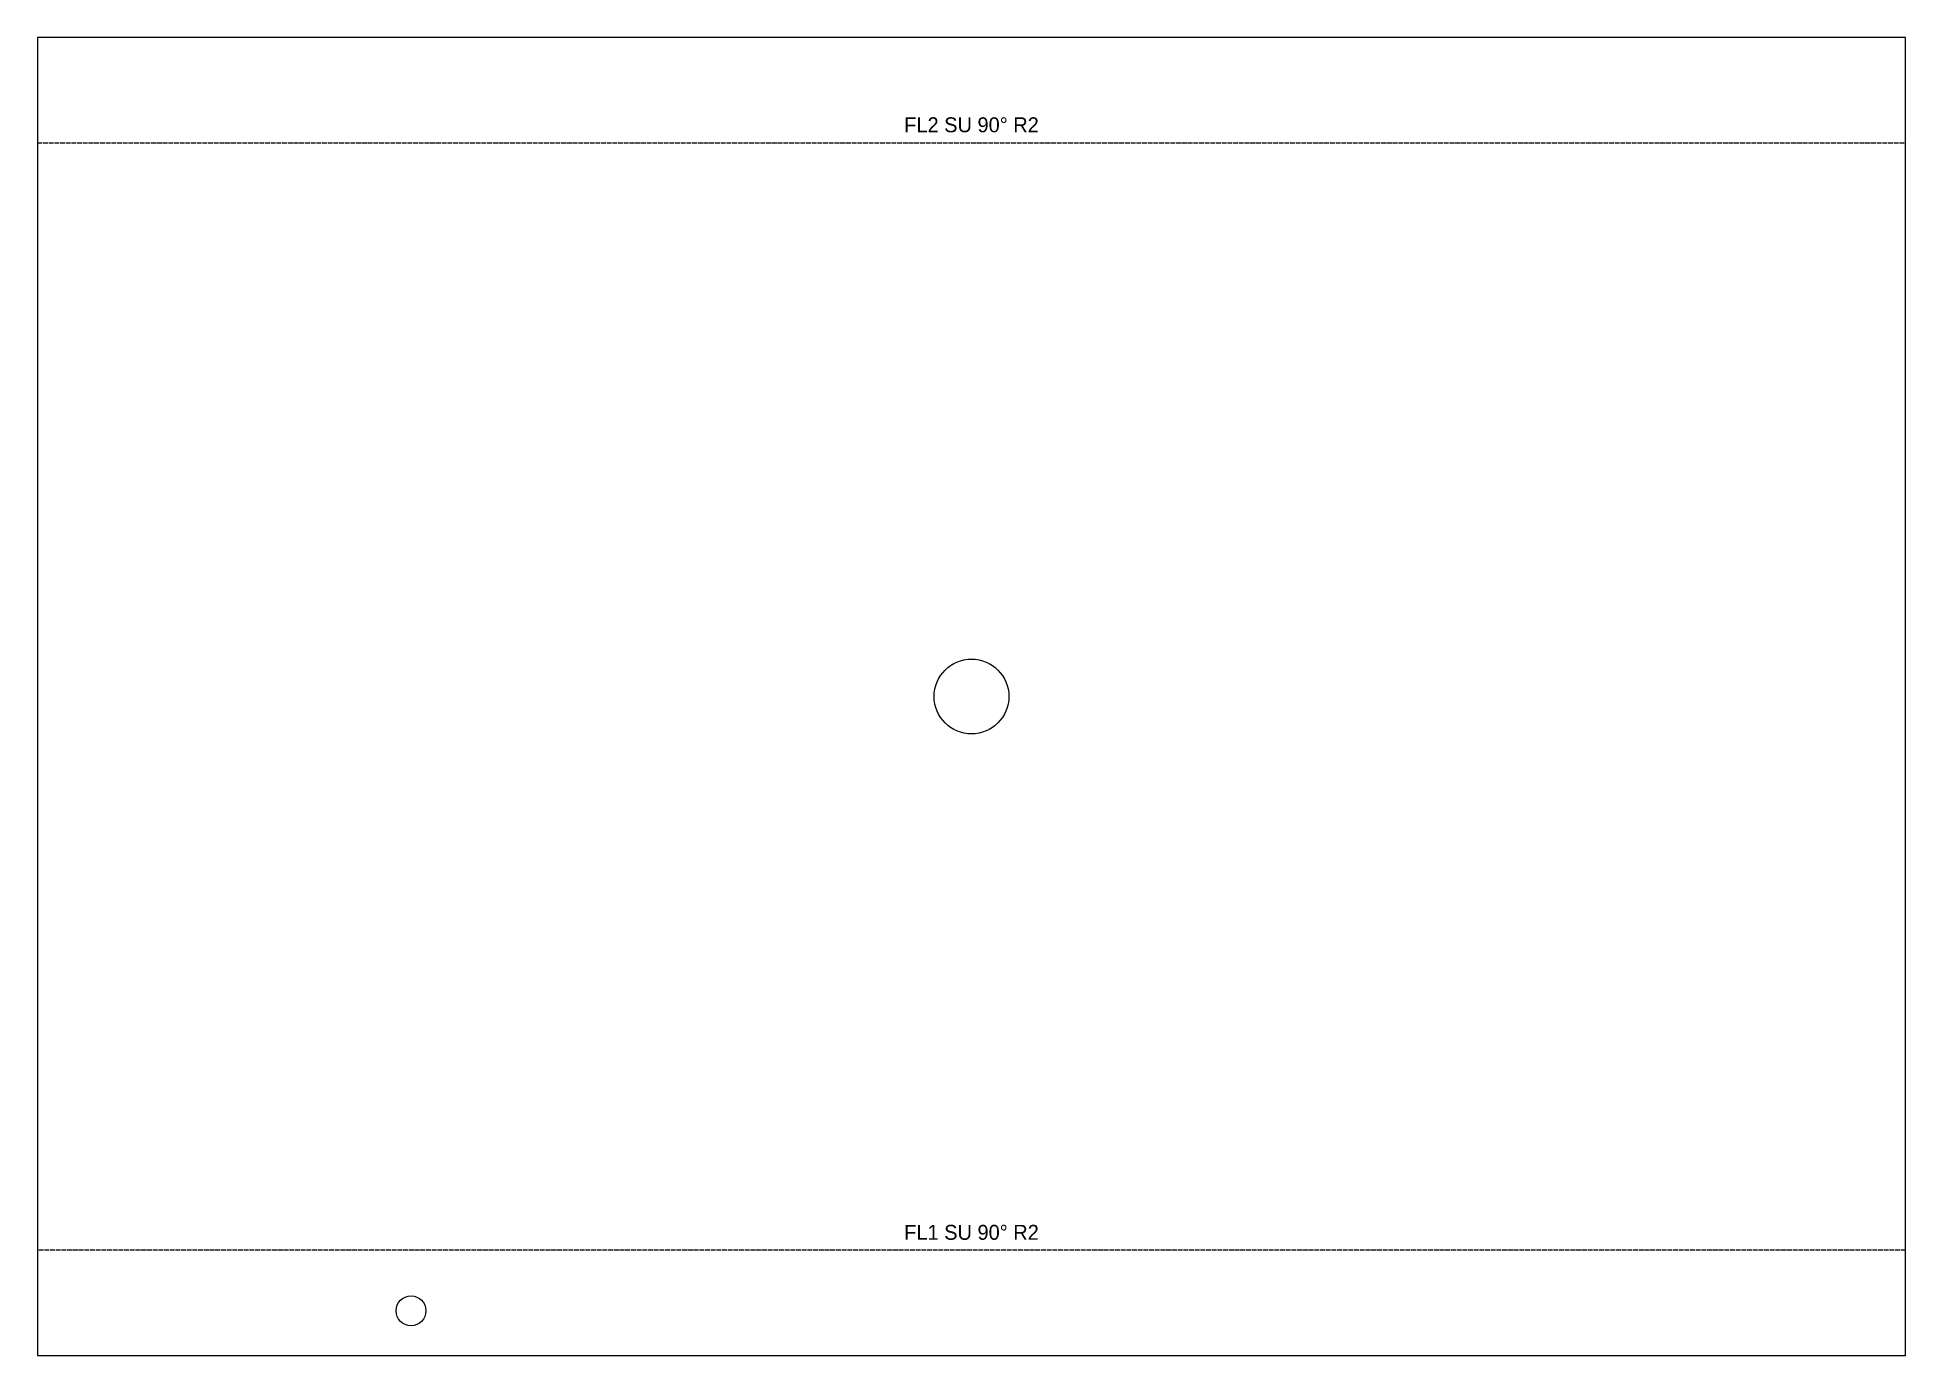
# Model space of a CAD drawing. Header units: millimetres. Extents: x 0 to 500, y -26 to 326.
import ezdxf
from ezdxf.enums import TextEntityAlignment as Align

# ---------------------------------------------------------------- set-up
doc = ezdxf.new("R2010")
doc.units = ezdxf.units.MM
doc.linetypes.add('DASHED', pattern=[1.524, 1.27, -0.254])
doc.layers.add('BEND', color=2, linetype='Continuous')
doc.layers.add('CUT', color=7, linetype='Continuous')

msp = doc.modelspace()

# ---------------------------------------------------------------- linework, layer by layer
at = {"layer": 'BEND', "linetype": 'DASHED'}
for p, q in [((0, 298.2), (500, 298.2)), ((500, 1.8), (0, 1.8))]:
    msp.add_line(p, q, dxfattribs=at)
at = {"layer": 'CUT'}
for p, q in [((500, 326.4), (0, 326.4)), ((0, 326.4), (0, -26.4)), ((500, -26.4), (500, 326.4)), ((0, -26.4), (500, -26.4))]:
    msp.add_line(p, q, dxfattribs=at)
for centre, radius in [((250, 150), 10), ((100, -14.4), 4)]:
    msp.add_circle(centre, radius, dxfattribs=at)

# ---------------------------------------------------------------- texts
at = {"layer": 'BEND'}
for s, p in [('FL2 SU 90° R2', (250, 299.8)), ('FL1 SU 90° R2', (250, 3.4))]:
    msp.add_text(s, height=4, dxfattribs=at).set_placement(p, align=Align.BOTTOM_CENTER)

doc.saveas('drawing.dxf')
